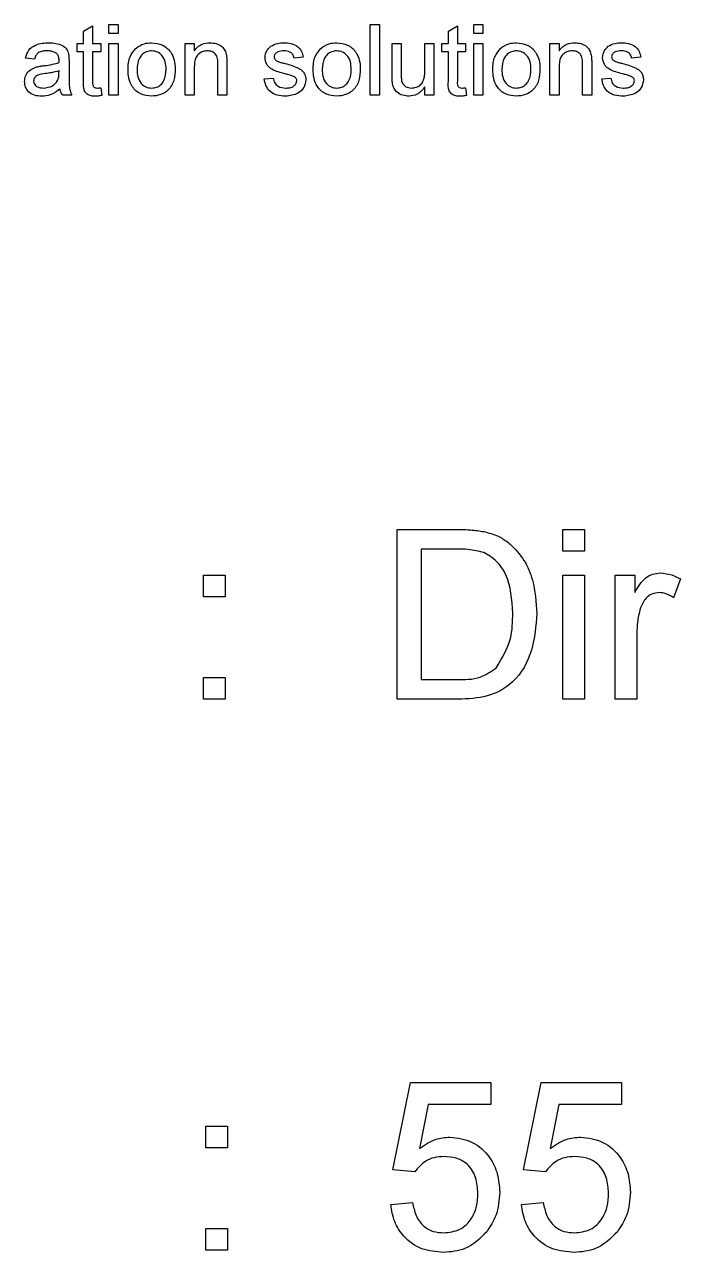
# Model space of a CAD drawing. Extents: x 150 to 4150, y 50 to 2920.
# Drawn here: x 1415.47 to 1439.27, y 2384 to 2428.57 of the extents above; entities that cross this region are included whole.
import ezdxf

# ---------------------------------------------------------------- set-up
doc = ezdxf.new("R2010")
doc.units = 0
doc.header["$LTSCALE"] = 10
doc.linetypes.add('SLD-KATı', pattern=[0])
doc.layers.get('0').update_dxf_attribs({"linetype": 'CONTINUOUS'})

msp = doc.modelspace()

# ---------------------------------------------------------------- linework, layer by layer
at = {"color": 7, "linetype": 'SLD-KATı'}
for p, q in [((1417.612, 2428.332), (1417.941, 2428.519)), ((1417.612, 2427.875), (1417.612, 2428.332)), ((1417.941, 2428.519), (1417.941, 2427.875)), ((1418.534, 2428.567), (1418.863, 2428.567)), ((1418.534, 2428.238), (1418.534, 2428.567)), ((1418.863, 2428.238), (1418.534, 2428.238)), ((1418.863, 2428.567), (1418.863, 2428.238)), ((1428.017, 2428.567), (1428.346, 2428.567)), ((1428.017, 2425.999), (1428.017, 2428.567)), ((1428.346, 2428.567), (1428.346, 2425.999)), ((1430.849, 2428.332), (1431.178, 2428.519)), ((1430.849, 2427.875), (1430.849, 2428.332)), ((1431.178, 2428.519), (1431.178, 2427.875)), ((1431.771, 2428.567), (1432.1, 2428.567)), ((1431.771, 2428.238), (1431.771, 2428.567)), ((1432.1, 2428.238), (1431.771, 2428.238)), ((1432.1, 2428.567), (1432.1, 2428.238)), ((1417.381, 2427.875), (1417.612, 2427.875)), ((1417.381, 2427.579), (1417.381, 2427.875)), ((1417.941, 2427.875), (1418.237, 2427.875)), ((1418.237, 2427.875), (1418.237, 2427.579)), ((1418.534, 2427.875), (1418.863, 2427.875)), ((1418.534, 2425.999), (1418.534, 2427.875)), ((1418.863, 2427.875), (1418.863, 2425.999)), ((1421.3, 2427.875), (1421.629, 2427.875)), ((1421.3, 2425.999), (1421.3, 2427.875)), ((1421.629, 2427.875), (1421.629, 2427.613)), ((1428.807, 2427.875), (1429.136, 2427.875)), ((1428.807, 2426.718), (1428.807, 2427.875)), ((1429.136, 2427.875), (1429.136, 2426.855)), ((1429.992, 2427.875), (1430.322, 2427.875)), ((1429.992, 2426.89), (1429.992, 2427.875)), ((1430.322, 2427.875), (1430.322, 2425.999)), ((1430.618, 2427.875), (1430.849, 2427.875)), ((1430.618, 2427.579), (1430.618, 2427.875)), ((1431.178, 2427.875), (1431.474, 2427.875)), ((1431.474, 2427.875), (1431.474, 2427.579)), ((1431.771, 2427.875), (1432.1, 2427.875)), ((1431.771, 2425.999), (1431.771, 2427.875)), ((1432.1, 2427.875), (1432.1, 2425.999)), ((1434.536, 2427.875), (1434.866, 2427.875)), ((1434.536, 2425.999), (1434.536, 2427.875)), ((1434.866, 2427.875), (1434.866, 2427.613)), ((1415.834, 2427.316), (1415.505, 2427.349)), ((1417.612, 2427.579), (1417.381, 2427.579)), ((1417.612, 2426.526), (1417.612, 2427.579)), ((1417.941, 2427.579), (1417.941, 2426.514)), ((1418.237, 2427.579), (1417.941, 2427.579)), ((1425.58, 2427.381), (1425.251, 2427.349)), ((1430.849, 2427.579), (1430.618, 2427.579)), ((1430.849, 2426.526), (1430.849, 2427.579)), ((1431.178, 2427.579), (1431.178, 2426.514)), ((1431.474, 2427.579), (1431.178, 2427.579)), ((1437.829, 2427.381), (1437.5, 2427.349)), ((1416.721, 2426.792), (1416.723, 2426.888)), ((1417.085, 2427.215), (1417.085, 2426.813)), ((1421.629, 2427.005), (1421.629, 2425.999)), ((1422.485, 2425.999), (1422.485, 2427.119)), ((1422.814, 2427.147), (1422.814, 2425.999)), ((1434.866, 2427.005), (1434.866, 2425.999)), ((1435.722, 2425.999), (1435.722, 2427.119)), ((1436.051, 2427.147), (1436.051, 2425.999)), ((1424.164, 2426.591), (1424.494, 2426.624)), ((1436.413, 2426.591), (1436.743, 2426.624)), ((1417.184, 2425.999), (1416.855, 2425.999)), ((1418.237, 2426.27), (1418.27, 2425.994)), ((1418.863, 2425.999), (1418.534, 2425.999)), ((1421.629, 2425.999), (1421.3, 2425.999)), ((1422.814, 2425.999), (1422.485, 2425.999)), ((1428.346, 2425.999), (1428.017, 2425.999)), ((1429.992, 2425.999), (1429.992, 2426.305)), ((1430.322, 2425.999), (1429.992, 2425.999)), ((1431.474, 2426.27), (1431.507, 2425.994)), ((1432.1, 2425.999), (1431.771, 2425.999)), ((1434.866, 2425.999), (1434.536, 2425.999)), ((1436.051, 2425.999), (1435.722, 2425.999)), ((1428.998, 2410.24), (1431.106, 2410.24)), ((1428.998, 2404.076), (1428.998, 2410.24)), ((1435.004, 2410.24), (1435.794, 2410.24)), ((1435.004, 2409.45), (1435.004, 2410.24)), ((1435.794, 2410.24), (1435.794, 2409.45)), ((1431.117, 2409.529), (1429.867, 2409.529)), ((1429.867, 2409.529), (1429.867, 2404.788)), ((1435.794, 2409.45), (1435.004, 2409.45)), ((1421.965, 2408.581), (1422.755, 2408.581)), ((1421.965, 2407.791), (1421.965, 2408.581)), ((1422.755, 2408.581), (1422.755, 2407.791)), ((1435.004, 2408.581), (1435.794, 2408.581)), ((1435.004, 2404.076), (1435.004, 2408.581)), ((1435.794, 2408.581), (1435.794, 2404.076)), ((1436.9, 2408.581), (1437.612, 2408.581)), ((1436.9, 2404.076), (1436.9, 2408.581)), ((1437.612, 2408.581), (1437.612, 2407.952)), ((1439.271, 2408.449), (1439.024, 2407.764)), ((1422.755, 2407.791), (1421.965, 2407.791)), ((1437.691, 2406.469), (1437.691, 2404.076)), ((1421.965, 2404.867), (1422.755, 2404.867)), ((1421.965, 2404.076), (1421.965, 2404.867)), ((1422.755, 2404.867), (1422.755, 2404.076)), ((1429.867, 2404.788), (1431.138, 2404.788)), ((1422.755, 2404.076), (1421.965, 2404.076)), ((1431.206, 2404.076), (1428.998, 2404.076)), ((1435.794, 2404.076), (1435.004, 2404.076)), ((1437.691, 2404.076), (1436.9, 2404.076)), ((1428.84, 2387), (1429.472, 2390.161)), ((1429.472, 2390.161), (1432.396, 2390.161)), ((1432.396, 2390.161), (1432.396, 2389.371)), ((1433.581, 2387), (1434.214, 2390.161)), ((1434.214, 2390.161), (1437.138, 2390.161)), ((1437.138, 2390.161), (1437.138, 2389.371)), ((1430.118, 2389.371), (1429.804, 2387.775)), ((1432.396, 2389.371), (1430.118, 2389.371)), ((1434.859, 2389.371), (1434.546, 2387.775)), ((1437.138, 2389.371), (1434.859, 2389.371)), ((1422.044, 2388.581), (1422.834, 2388.581)), ((1422.044, 2387.791), (1422.044, 2388.581)), ((1422.834, 2388.581), (1422.834, 2387.791)), ((1422.834, 2387.791), (1422.044, 2387.791)), ((1429.63, 2386.921), (1428.84, 2387)), ((1434.372, 2386.921), (1433.581, 2387)), ((1428.761, 2385.736), (1429.551, 2385.815)), ((1433.502, 2385.736), (1434.293, 2385.815)), ((1422.044, 2384.867), (1422.834, 2384.867)), ((1422.044, 2384.076), (1422.044, 2384.867)), ((1422.834, 2384.867), (1422.834, 2384.076)), ((1422.834, 2384.076), (1422.044, 2384.076))]:
    msp.add_line(p, q, dxfattribs=at)
for points, knots in [([(1415.505, 2427.349), (1415.535, 2427.451), (1415.595, 2427.654), (1415.92, 2427.882), (1416.19, 2427.898), (1416.355, 2427.908)], [0, 0, 0, 0, 0.280438, 0.559311, 1, 1, 1, 1]), ([(1416.355, 2427.908), (1416.527, 2427.899), (1416.766, 2427.886), (1417.012, 2427.69), (1417.05, 2427.561), (1417.069, 2427.497)], [0, 0, 0, 0, 0.559269, 0.779241, 1, 1, 1, 1]), ([(1419.225, 2426.937), (1419.233, 2427.098), (1419.246, 2427.386), (1419.428, 2427.605), (1419.508, 2427.702)], [0, 0, 0, 0, 0.560989, 1, 1, 1, 1]), ([(1419.508, 2427.702), (1419.605, 2427.77), (1419.779, 2427.89), (1419.99, 2427.903), (1420.082, 2427.908)], [0, 0, 0, 0, 0.559028, 1, 1, 1, 1]), ([(1420.082, 2427.908), (1420.217, 2427.894), (1420.487, 2427.864), (1420.78, 2427.601), (1420.921, 2427.28), (1420.932, 2427.069), (1420.938, 2426.963)], [0, 0, 0, 0, 0.279555, 0.558593, 0.778995, 1, 1, 1, 1]), ([(1421.629, 2427.613), (1421.668, 2427.663), (1421.745, 2427.762), (1421.939, 2427.884), (1422.102, 2427.899), (1422.201, 2427.908)], [0, 0, 0, 0, 0.280598, 0.560816, 1, 1, 1, 1]), ([(1422.201, 2427.908), (1422.277, 2427.902), (1422.43, 2427.889), (1422.628, 2427.791), (1422.751, 2427.63), (1422.782, 2427.513), (1422.797, 2427.454)], [0, 0, 0, 0, 0.280221, 0.559933, 0.779574, 1, 1, 1, 1]), ([(1424.197, 2427.364), (1424.21, 2427.455), (1424.232, 2427.617), (1424.351, 2427.728), (1424.404, 2427.777)], [0, 0, 0, 0, 0.558997, 1, 1, 1, 1]), ([(1424.404, 2427.777), (1424.484, 2427.82), (1424.629, 2427.897), (1424.791, 2427.905), (1424.863, 2427.908)], [0, 0, 0, 0, 0.5589168, 1, 1, 1, 1]), ([(1424.863, 2427.908), (1424.955, 2427.903), (1425.139, 2427.892), (1425.386, 2427.791), (1425.537, 2427.596), (1425.566, 2427.453), (1425.58, 2427.381)], [0, 0, 0, 0, 0.280731, 0.560408, 0.779447, 1, 1, 1, 1]), ([(1425.942, 2426.937), (1425.95, 2427.098), (1425.963, 2427.386), (1426.145, 2427.605), (1426.225, 2427.702)], [0, 0, 0, 0, 0.560981, 1, 1, 1, 1]), ([(1426.225, 2427.702), (1426.322, 2427.77), (1426.496, 2427.89), (1426.707, 2427.903), (1426.8, 2427.908)], [0, 0, 0, 0, 0.559028, 1, 1, 1, 1]), ([(1426.8, 2427.908), (1426.935, 2427.894), (1427.204, 2427.864), (1427.498, 2427.601), (1427.638, 2427.28), (1427.649, 2427.069), (1427.655, 2426.963)], [0, 0, 0, 0, 0.279555, 0.558593, 0.778995, 1, 1, 1, 1]), ([(1432.462, 2426.937), (1432.469, 2427.098), (1432.483, 2427.386), (1432.665, 2427.605), (1432.744, 2427.702)], [0, 0, 0, 0, 0.560981, 1, 1, 1, 1]), ([(1432.744, 2427.702), (1432.842, 2427.77), (1433.016, 2427.89), (1433.226, 2427.903), (1433.319, 2427.908)], [0, 0, 0, 0, 0.559028, 1, 1, 1, 1]), ([(1433.319, 2427.908), (1433.454, 2427.894), (1433.724, 2427.864), (1434.017, 2427.601), (1434.158, 2427.28), (1434.169, 2427.069), (1434.174, 2426.963)], [0, 0, 0, 0, 0.279557, 0.558591, 0.778994, 1, 1, 1, 1]), ([(1434.866, 2427.613), (1434.904, 2427.663), (1434.981, 2427.762), (1435.176, 2427.884), (1435.338, 2427.899), (1435.437, 2427.908)], [0, 0, 0, 0, 0.280585, 0.560822, 1, 1, 1, 1]), ([(1435.437, 2427.908), (1435.514, 2427.902), (1435.667, 2427.889), (1435.865, 2427.791), (1435.988, 2427.63), (1436.019, 2427.513), (1436.034, 2427.454)], [0, 0, 0, 0, 0.280213, 0.55993, 0.779567, 1, 1, 1, 1]), ([(1436.446, 2427.364), (1436.459, 2427.455), (1436.481, 2427.617), (1436.6, 2427.728), (1436.653, 2427.777)], [0, 0, 0, 0, 0.559009, 1, 1, 1, 1]), ([(1436.653, 2427.777), (1436.733, 2427.82), (1436.877, 2427.897), (1437.04, 2427.905), (1437.112, 2427.908)], [0, 0, 0, 0, 0.558927, 1, 1, 1, 1]), ([(1437.112, 2427.908), (1437.204, 2427.903), (1437.388, 2427.892), (1437.635, 2427.791), (1437.786, 2427.596), (1437.815, 2427.453), (1437.829, 2427.381)], [0, 0, 0, 0, 0.280738, 0.560412, 0.779449, 1, 1, 1, 1]), ([(1416.296, 2427.612), (1416.24, 2427.61), (1416.128, 2427.607), (1415.972, 2427.557), (1415.877, 2427.441), (1415.848, 2427.358), (1415.834, 2427.316)], [0, 0, 0, 0, 0.280868, 0.559744, 0.779512, 1, 1, 1, 1]), ([(1416.638, 2427.513), (1416.579, 2427.547), (1416.472, 2427.608), (1416.35, 2427.611), (1416.296, 2427.612)], [0, 0, 0, 0, 0.557877, 1, 1, 1, 1]), ([(1416.723, 2427.261), (1416.722, 2427.313), (1416.72, 2427.407), (1416.663, 2427.48), (1416.638, 2427.513)], [0, 0, 0, 0, 0.561764, 1, 1, 1, 1]), ([(1416.721, 2427.184), (1416.722, 2427.198), (1416.722, 2427.224), (1416.723, 2427.249), (1416.723, 2427.261)], [0, 0, 0, 0, 0.55976, 1, 1, 1, 1]), ([(1417.069, 2427.497), (1417.075, 2427.444), (1417.085, 2427.351), (1417.085, 2427.257), (1417.085, 2427.215)], [0, 0, 0, 0, 0.5596917, 1, 1, 1, 1]), ([(1420.082, 2427.612), (1420.022, 2427.607), (1419.901, 2427.596), (1419.744, 2427.499), (1419.578, 2427.29), (1419.564, 2427.083), (1419.555, 2426.938)], [0, 0, 0, 0, 0.187117, 0.374015, 0.561042, 1, 1, 1, 1]), ([(1420.608, 2426.948), (1420.604, 2427.037), (1420.596, 2427.216), (1420.48, 2427.443), (1420.293, 2427.589), (1420.153, 2427.604), (1420.082, 2427.612)], [0, 0, 0, 0, 0.281072, 0.560323, 0.780176, 1, 1, 1, 1]), ([(1422.109, 2427.612), (1422.054, 2427.607), (1421.944, 2427.598), (1421.795, 2427.519), (1421.637, 2427.33), (1421.632, 2427.139), (1421.629, 2427.005)], [0, 0, 0, 0, 0.187272, 0.374378, 0.560511, 1, 1, 1, 1]), ([(1422.485, 2427.119), (1422.485, 2427.186), (1422.484, 2427.318), (1422.416, 2427.5), (1422.266, 2427.598), (1422.161, 2427.607), (1422.109, 2427.612)], [0, 0, 0, 0, 0.281716, 0.559774, 0.7796, 1, 1, 1, 1]), ([(1422.797, 2427.454), (1422.803, 2427.397), (1422.814, 2427.295), (1422.814, 2427.192), (1422.814, 2427.147)], [0, 0, 0, 0, 0.559849, 1, 1, 1, 1]), ([(1424.928, 2426.777), (1424.761, 2426.819), (1424.552, 2426.873), (1424.339, 2427.016), (1424.228, 2427.15), (1424.21, 2427.278), (1424.197, 2427.364)], [0, 0, 0, 0, 0.501349, 0.626597, 0.751832, 1, 1, 1, 1]), ([(1424.887, 2427.612), (1424.807, 2427.61), (1424.688, 2427.607), (1424.574, 2427.524), (1424.532, 2427.456), (1424.528, 2427.417), (1424.527, 2427.397)], [0, 0, 0, 0, 0.499772, 0.749156, 0.874606, 1, 1, 1, 1]), ([(1424.527, 2427.397), (1424.529, 2427.377), (1424.532, 2427.342), (1424.552, 2427.312), (1424.561, 2427.299)], [0, 0, 0, 0, 0.559397, 1, 1, 1, 1]), ([(1424.561, 2427.299), (1424.579, 2427.281), (1424.61, 2427.25), (1424.652, 2427.232), (1424.67, 2427.224)], [0, 0, 0, 0, 0.559123, 1, 1, 1, 1]), ([(1425.251, 2427.349), (1425.239, 2427.394), (1425.216, 2427.485), (1425.082, 2427.598), (1424.961, 2427.607), (1424.887, 2427.612)], [0, 0, 0, 0, 0.280361, 0.560242, 1, 1, 1, 1]), ([(1426.8, 2427.612), (1426.739, 2427.607), (1426.619, 2427.596), (1426.461, 2427.499), (1426.295, 2427.29), (1426.281, 2427.083), (1426.272, 2426.938)], [0, 0, 0, 0, 0.187117, 0.374015, 0.561042, 1, 1, 1, 1]), ([(1427.325, 2426.948), (1427.321, 2427.037), (1427.313, 2427.216), (1427.198, 2427.443), (1427.01, 2427.589), (1426.87, 2427.604), (1426.8, 2427.612)], [0, 0, 0, 0, 0.281072, 0.560323, 0.780176, 1, 1, 1, 1]), ([(1433.319, 2427.612), (1433.259, 2427.607), (1433.138, 2427.596), (1432.981, 2427.499), (1432.814, 2427.29), (1432.801, 2427.083), (1432.791, 2426.938)], [0, 0, 0, 0, 0.187125, 0.37403, 0.561043, 1, 1, 1, 1]), ([(1433.845, 2426.948), (1433.841, 2427.037), (1433.833, 2427.216), (1433.717, 2427.443), (1433.53, 2427.589), (1433.389, 2427.604), (1433.319, 2427.612)], [0, 0, 0, 0, 0.281074, 0.560322, 0.780175, 1, 1, 1, 1]), ([(1435.346, 2427.612), (1435.291, 2427.607), (1435.181, 2427.598), (1435.031, 2427.519), (1434.874, 2427.33), (1434.869, 2427.139), (1434.866, 2427.005)], [0, 0, 0, 0, 0.187273, 0.374372, 0.560506, 1, 1, 1, 1]), ([(1435.722, 2427.119), (1435.721, 2427.186), (1435.72, 2427.318), (1435.653, 2427.5), (1435.502, 2427.598), (1435.398, 2427.607), (1435.346, 2427.612)], [0, 0, 0, 0, 0.281714, 0.559764, 0.779589, 1, 1, 1, 1]), ([(1436.034, 2427.454), (1436.04, 2427.397), (1436.051, 2427.295), (1436.051, 2427.192), (1436.051, 2427.147)], [0, 0, 0, 0, 0.559851, 1, 1, 1, 1]), ([(1437.177, 2426.777), (1437.01, 2426.819), (1436.801, 2426.873), (1436.588, 2427.016), (1436.477, 2427.15), (1436.459, 2427.278), (1436.446, 2427.364)], [0, 0, 0, 0, 0.501338, 0.626593, 0.751833, 1, 1, 1, 1]), ([(1437.136, 2427.612), (1437.056, 2427.61), (1436.937, 2427.607), (1436.823, 2427.524), (1436.781, 2427.456), (1436.777, 2427.417), (1436.775, 2427.397)], [0, 0, 0, 0, 0.499797, 0.749153, 0.874604, 1, 1, 1, 1]), ([(1436.775, 2427.397), (1436.777, 2427.377), (1436.781, 2427.342), (1436.801, 2427.312), (1436.81, 2427.299)], [0, 0, 0, 0, 0.559358, 1, 1, 1, 1]), ([(1436.81, 2427.299), (1436.828, 2427.281), (1436.859, 2427.25), (1436.9, 2427.232), (1436.919, 2427.224)], [0, 0, 0, 0, 0.559123, 1, 1, 1, 1]), ([(1437.5, 2427.349), (1437.488, 2427.394), (1437.465, 2427.485), (1437.331, 2427.598), (1437.21, 2427.607), (1437.136, 2427.612)], [0, 0, 0, 0, 0.2803599, 0.5602254, 1, 1, 1, 1]), ([(1415.472, 2426.496), (1415.479, 2426.565), (1415.493, 2426.704), (1415.637, 2426.919), (1415.805, 2426.987), (1415.908, 2427.029)], [0, 0, 0, 0, 0.280458, 0.560955, 1, 1, 1, 1]), ([(1415.908, 2427.029), (1415.958, 2427.04), (1416.048, 2427.059), (1416.139, 2427.071), (1416.179, 2427.076)], [0, 0, 0, 0, 0.559932, 1, 1, 1, 1]), ([(1416.179, 2427.076), (1416.281, 2427.089), (1416.465, 2427.112), (1416.643, 2427.162), (1416.721, 2427.184)], [0, 0, 0, 0, 0.560175, 1, 1, 1, 1]), ([(1416.723, 2426.888), (1416.632, 2426.862), (1416.469, 2426.816), (1416.301, 2426.795), (1416.227, 2426.785)], [0, 0, 0, 0, 0.559776, 1, 1, 1, 1]), ([(1417.085, 2426.813), (1417.085, 2426.72), (1417.086, 2426.565), (1417.093, 2426.35), (1417.114, 2426.167), (1417.161, 2426.055), (1417.184, 2425.999)], [0, 0, 0, 0, 0.340202, 0.560345, 0.78015, 1, 1, 1, 1]), ([(1420.082, 2425.966), (1419.945, 2425.98), (1419.67, 2426.009), (1419.371, 2426.282), (1419.241, 2426.614), (1419.231, 2426.829), (1419.225, 2426.937)], [0, 0, 0, 0, 0.279607, 0.558368, 0.778861, 1, 1, 1, 1]), ([(1419.555, 2426.938), (1419.559, 2426.847), (1419.566, 2426.667), (1419.677, 2426.432), (1419.869, 2426.285), (1420.011, 2426.27), (1420.082, 2426.262)], [0, 0, 0, 0, 0.281072, 0.560399, 0.780147, 1, 1, 1, 1]), ([(1420.938, 2426.963), (1420.933, 2426.823), (1420.924, 2426.545), (1420.723, 2426.193), (1420.41, 2425.998), (1420.192, 2425.977), (1420.082, 2425.966)], [0, 0, 0, 0, 0.281045, 0.559523, 0.7796, 1, 1, 1, 1]), ([(1420.082, 2426.262), (1420.143, 2426.267), (1420.265, 2426.278), (1420.422, 2426.38), (1420.587, 2426.592), (1420.6, 2426.801), (1420.608, 2426.948)], [0, 0, 0, 0, 0.187034, 0.373931, 0.560971, 1, 1, 1, 1]), ([(1424.67, 2427.224), (1424.716, 2427.21), (1424.799, 2427.185), (1424.882, 2427.162), (1424.919, 2427.152)], [0, 0, 0, 0, 0.559965, 1, 1, 1, 1]), ([(1424.919, 2427.152), (1425.09, 2427.108), (1425.303, 2427.053), (1425.528, 2426.915), (1425.617, 2426.816), (1425.671, 2426.694), (1425.676, 2426.606), (1425.679, 2426.562)], [0, 0, 0, 0, 0.500469, 0.625415, 0.750297, 0.875084, 1, 1, 1, 1]), ([(1426.8, 2425.966), (1426.662, 2425.98), (1426.387, 2426.009), (1426.088, 2426.282), (1425.958, 2426.614), (1425.948, 2426.829), (1425.942, 2426.937)], [0, 0, 0, 0, 0.279607, 0.558368, 0.778861, 1, 1, 1, 1]), ([(1426.272, 2426.938), (1426.276, 2426.847), (1426.284, 2426.667), (1426.394, 2426.432), (1426.586, 2426.285), (1426.728, 2426.27), (1426.8, 2426.262)], [0, 0, 0, 0, 0.281072, 0.560399, 0.780147, 1, 1, 1, 1]), ([(1427.655, 2426.963), (1427.65, 2426.823), (1427.641, 2426.545), (1427.44, 2426.193), (1427.127, 2425.998), (1426.909, 2425.977), (1426.8, 2425.966)], [0, 0, 0, 0, 0.281045, 0.559523, 0.7796, 1, 1, 1, 1]), ([(1426.8, 2426.262), (1426.861, 2426.267), (1426.982, 2426.278), (1427.139, 2426.38), (1427.304, 2426.592), (1427.317, 2426.801), (1427.325, 2426.948)], [0, 0, 0, 0, 0.187034, 0.373931, 0.560971, 1, 1, 1, 1]), ([(1429.136, 2426.855), (1429.136, 2426.793), (1429.136, 2426.683), (1429.149, 2426.573), (1429.155, 2426.525)], [0, 0, 0, 0, 0.560196, 1, 1, 1, 1]), ([(1429.51, 2426.262), (1429.567, 2426.268), (1429.679, 2426.279), (1429.83, 2426.362), (1429.989, 2426.558), (1429.991, 2426.753), (1429.992, 2426.89)], [0, 0, 0, 0, 0.1871118, 0.3742314, 0.5608085, 1, 1, 1, 1]), ([(1433.319, 2425.966), (1433.181, 2425.98), (1432.906, 2426.009), (1432.607, 2426.282), (1432.478, 2426.614), (1432.467, 2426.829), (1432.462, 2426.937)], [0, 0, 0, 0, 0.279612, 0.558371, 0.778863, 1, 1, 1, 1]), ([(1432.791, 2426.938), (1432.795, 2426.847), (1432.803, 2426.667), (1432.914, 2426.432), (1433.106, 2426.285), (1433.248, 2426.27), (1433.319, 2426.262)], [0, 0, 0, 0, 0.28107, 0.560395, 0.780148, 1, 1, 1, 1]), ([(1434.174, 2426.963), (1434.17, 2426.823), (1434.16, 2426.545), (1433.96, 2426.193), (1433.647, 2425.998), (1433.428, 2425.977), (1433.319, 2425.966)], [0, 0, 0, 0, 0.281047, 0.559527, 0.779611, 1, 1, 1, 1]), ([(1433.319, 2426.262), (1433.38, 2426.267), (1433.502, 2426.278), (1433.659, 2426.38), (1433.824, 2426.592), (1433.836, 2426.801), (1433.845, 2426.948)], [0, 0, 0, 0, 0.187025, 0.373932, 0.560967, 1, 1, 1, 1]), ([(1436.919, 2427.224), (1436.965, 2427.21), (1437.047, 2427.185), (1437.131, 2427.162), (1437.168, 2427.152)], [0, 0, 0, 0, 0.5599995, 1, 1, 1, 1]), ([(1437.168, 2427.152), (1437.338, 2427.108), (1437.552, 2427.053), (1437.777, 2426.915), (1437.866, 2426.816), (1437.92, 2426.694), (1437.925, 2426.606), (1437.928, 2426.562)], [0, 0, 0, 0, 0.500459, 0.625419, 0.750295, 0.875086, 1, 1, 1, 1]), ([(1416.086, 2425.966), (1416, 2425.971), (1415.829, 2425.98), (1415.616, 2426.105), (1415.489, 2426.294), (1415.477, 2426.429), (1415.472, 2426.496)], [0, 0, 0, 0, 0.280821, 0.559678, 0.779651, 1, 1, 1, 1]), ([(1416.227, 2426.785), (1416.134, 2426.775), (1416.016, 2426.763), (1415.892, 2426.697), (1415.842, 2426.647), (1415.808, 2426.584), (1415.803, 2426.538), (1415.801, 2426.515)], [0, 0, 0, 0, 0.500268, 0.625282, 0.750211, 0.875099, 1, 1, 1, 1]), ([(1415.801, 2426.515), (1415.804, 2426.484), (1415.811, 2426.422), (1415.87, 2426.347), (1415.983, 2426.273), (1416.088, 2426.266), (1416.161, 2426.262)], [0, 0, 0, 0, 0.18651, 0.373421, 0.56059, 1, 1, 1, 1]), ([(1416.161, 2426.262), (1416.277, 2426.276), (1416.484, 2426.302), (1416.615, 2426.461), (1416.672, 2426.532)], [0, 0, 0, 0, 0.559807, 1, 1, 1, 1]), ([(1416.672, 2426.532), (1416.689, 2426.579), (1416.72, 2426.663), (1416.721, 2426.752), (1416.721, 2426.792)], [0, 0, 0, 0, 0.5591945, 1, 1, 1, 1]), ([(1418.038, 2425.966), (1417.987, 2425.967), (1417.883, 2425.971), (1417.735, 2426.031), (1417.593, 2426.219), (1417.604, 2426.399), (1417.612, 2426.526)], [0, 0, 0, 0, 0.1874428, 0.3738555, 0.5594378, 1, 1, 1, 1]), ([(1417.941, 2426.514), (1417.937, 2426.452), (1417.932, 2426.375), (1417.983, 2426.3), (1418.033, 2426.265), (1418.078, 2426.263), (1418.108, 2426.262)], [0, 0, 0, 0, 0.499637, 0.625106, 0.750349, 1, 1, 1, 1]), ([(1424.944, 2425.966), (1424.84, 2425.97), (1424.632, 2425.98), (1424.367, 2426.123), (1424.218, 2426.352), (1424.182, 2426.511), (1424.164, 2426.591)], [0, 0, 0, 0, 0.2807362, 0.5592871, 0.7793122, 1, 1, 1, 1]), ([(1424.494, 2426.624), (1424.507, 2426.565), (1424.533, 2426.447), (1424.693, 2426.283), (1424.851, 2426.27), (1424.947, 2426.262)], [0, 0, 0, 0, 0.28128, 0.561072, 1, 1, 1, 1]), ([(1425.237, 2426.681), (1425.18, 2426.702), (1425.079, 2426.739), (1424.974, 2426.765), (1424.928, 2426.777)], [0, 0, 0, 0, 0.559742, 1, 1, 1, 1]), ([(1425.679, 2426.562), (1425.663, 2426.464), (1425.631, 2426.267), (1425.356, 2426.01), (1425.1, 2425.983), (1424.944, 2425.966)], [0, 0, 0, 0, 0.27996, 0.560036, 1, 1, 1, 1]), ([(1424.947, 2426.262), (1424.998, 2426.264), (1425.098, 2426.267), (1425.232, 2426.317), (1425.329, 2426.411), (1425.343, 2426.49), (1425.35, 2426.529)], [0, 0, 0, 0, 0.281168, 0.560912, 0.781125, 1, 1, 1, 1]), ([(1425.35, 2426.529), (1425.348, 2426.548), (1425.344, 2426.585), (1425.304, 2426.642), (1425.263, 2426.666), (1425.237, 2426.681)], [0, 0, 0, 0, 0.279544, 0.559665, 1, 1, 1, 1]), ([(1428.826, 2426.423), (1428.819, 2426.478), (1428.807, 2426.576), (1428.807, 2426.675), (1428.807, 2426.718)], [0, 0, 0, 0, 0.5599229, 1, 1, 1, 1]), ([(1429.422, 2425.966), (1429.345, 2425.973), (1429.192, 2425.986), (1428.996, 2426.088), (1428.871, 2426.247), (1428.841, 2426.364), (1428.826, 2426.423)], [0, 0, 0, 0, 0.280292, 0.560179, 0.779643, 1, 1, 1, 1]), ([(1429.155, 2426.525), (1429.17, 2426.483), (1429.199, 2426.398), (1429.323, 2426.284), (1429.439, 2426.27), (1429.51, 2426.262)], [0, 0, 0, 0, 0.280757, 0.5612, 1, 1, 1, 1]), ([(1431.275, 2425.966), (1431.223, 2425.967), (1431.12, 2425.971), (1430.972, 2426.031), (1430.829, 2426.219), (1430.841, 2426.399), (1430.849, 2426.526)], [0, 0, 0, 0, 0.1874423, 0.3738443, 0.5594401, 1, 1, 1, 1]), ([(1431.178, 2426.514), (1431.174, 2426.452), (1431.168, 2426.375), (1431.22, 2426.3), (1431.269, 2426.265), (1431.315, 2426.263), (1431.345, 2426.262)], [0, 0, 0, 0, 0.49964, 0.625125, 0.750347, 1, 1, 1, 1]), ([(1437.193, 2425.966), (1437.089, 2425.97), (1436.881, 2425.98), (1436.615, 2426.123), (1436.467, 2426.352), (1436.431, 2426.511), (1436.413, 2426.591)], [0, 0, 0, 0, 0.2807414, 0.5592966, 0.7793146, 1, 1, 1, 1]), ([(1436.743, 2426.624), (1436.756, 2426.565), (1436.782, 2426.447), (1436.942, 2426.283), (1437.1, 2426.27), (1437.196, 2426.262)], [0, 0, 0, 0, 0.281286, 0.561069, 1, 1, 1, 1]), ([(1437.486, 2426.681), (1437.429, 2426.702), (1437.328, 2426.739), (1437.223, 2426.765), (1437.177, 2426.777)], [0, 0, 0, 0, 0.559781, 1, 1, 1, 1]), ([(1437.928, 2426.562), (1437.912, 2426.464), (1437.88, 2426.267), (1437.605, 2426.01), (1437.349, 2425.983), (1437.193, 2425.966)], [0, 0, 0, 0, 0.279962, 0.560033, 1, 1, 1, 1]), ([(1437.196, 2426.262), (1437.247, 2426.264), (1437.347, 2426.267), (1437.481, 2426.317), (1437.578, 2426.411), (1437.592, 2426.49), (1437.599, 2426.529)], [0, 0, 0, 0, 0.281178, 0.560931, 0.781125, 1, 1, 1, 1]), ([(1437.599, 2426.529), (1437.597, 2426.548), (1437.593, 2426.585), (1437.553, 2426.642), (1437.511, 2426.666), (1437.486, 2426.681)], [0, 0, 0, 0, 0.279561, 0.55969, 1, 1, 1, 1]), ([(1416.756, 2426.229), (1416.643, 2426.145), (1416.443, 2425.996), (1416.195, 2425.975), (1416.086, 2425.966)], [0, 0, 0, 0, 0.559941, 1, 1, 1, 1]), ([(1416.855, 2425.999), (1416.828, 2426.038), (1416.782, 2426.11), (1416.764, 2426.193), (1416.756, 2426.229)], [0, 0, 0, 0, 0.559806, 1, 1, 1, 1]), ([(1418.27, 2425.994), (1418.227, 2425.985), (1418.151, 2425.97), (1418.073, 2425.967), (1418.038, 2425.966)], [0, 0, 0, 0, 0.560049, 1, 1, 1, 1]), ([(1418.108, 2426.262), (1418.133, 2426.263), (1418.176, 2426.264), (1418.219, 2426.268), (1418.237, 2426.27)], [0, 0, 0, 0, 0.559984, 1, 1, 1, 1]), ([(1429.992, 2426.305), (1429.91, 2426.198), (1429.763, 2426.007), (1429.526, 2425.978), (1429.422, 2425.966)], [0, 0, 0, 0, 0.559439, 1, 1, 1, 1]), ([(1431.507, 2425.994), (1431.464, 2425.985), (1431.388, 2425.97), (1431.309, 2425.967), (1431.275, 2425.966)], [0, 0, 0, 0, 0.560089, 1, 1, 1, 1]), ([(1431.345, 2426.262), (1431.369, 2426.263), (1431.412, 2426.264), (1431.455, 2426.268), (1431.474, 2426.27)], [0, 0, 0, 0, 0.559975, 1, 1, 1, 1]), ([(1431.106, 2410.24), (1431.31, 2410.24), (1431.676, 2410.238), (1432.036, 2410.178), (1432.195, 2410.151)], [0, 0, 0, 0, 0.560173, 1, 1, 1, 1]), ([(1432.195, 2410.151), (1432.377, 2410.099), (1432.704, 2410.006), (1432.973, 2409.801), (1433.091, 2409.711)], [0, 0, 0, 0, 0.55983, 1, 1, 1, 1]), ([(1432.136, 2409.402), (1431.948, 2409.448), (1431.613, 2409.53), (1431.269, 2409.529), (1431.117, 2409.529)], [0, 0, 0, 0, 0.5592502, 1, 1, 1, 1]), ([(1433.091, 2409.711), (1433.272, 2409.523), (1433.635, 2409.147), (1433.987, 2408.268), (1434.029, 2407.6), (1434.056, 2407.192)], [0, 0, 0, 0, 0.279769, 0.559912, 1, 1, 1, 1]), ([(1433.186, 2407.205), (1433.159, 2407.694), (1433.12, 2408.376), (1432.628, 2409.112), (1432.299, 2409.306), (1432.136, 2409.402)], [0, 0, 0, 0, 0.559148, 0.780036, 1, 1, 1, 1]), ([(1437.612, 2407.952), (1437.73, 2408.153), (1437.895, 2408.433), (1438.262, 2408.636), (1438.442, 2408.652), (1438.532, 2408.66)], [0, 0, 0, 0, 0.559603, 0.779775, 1, 1, 1, 1]), ([(1438.532, 2408.66), (1438.677, 2408.646), (1438.937, 2408.621), (1439.169, 2408.501), (1439.271, 2408.449)], [0, 0, 0, 0, 0.559532, 1, 1, 1, 1]), ([(1438.501, 2407.949), (1438.411, 2407.938), (1438.231, 2407.916), (1437.961, 2407.718), (1437.869, 2407.503), (1437.813, 2407.372)], [0, 0, 0, 0, 0.280315, 0.560907, 1, 1, 1, 1]), ([(1439.024, 2407.764), (1438.934, 2407.821), (1438.773, 2407.923), (1438.584, 2407.941), (1438.501, 2407.949)], [0, 0, 0, 0, 0.56013, 1, 1, 1, 1]), ([(1432.594, 2405.224), (1432.8, 2405.565), (1433.17, 2406.178), (1433.181, 2406.89), (1433.186, 2407.205)], [0, 0, 0, 0, 0.55746, 1, 1, 1, 1]), ([(1437.813, 2407.372), (1437.773, 2407.206), (1437.701, 2406.909), (1437.694, 2406.604), (1437.691, 2406.469)], [0, 0, 0, 0, 0.559885, 1, 1, 1, 1]), ([(1434.056, 2407.192), (1434.025, 2406.742), (1433.963, 2405.844), (1433.335, 2404.685), (1432.27, 2404.12), (1431.562, 2404.091), (1431.206, 2404.076)], [0, 0, 0, 0, 0.280839, 0.559949, 0.779068, 1, 1, 1, 1]), ([(1431.138, 2404.788), (1431.437, 2404.788), (1431.97, 2404.789), (1432.404, 2405.091), (1432.594, 2405.224)], [0, 0, 0, 0, 0.5618649, 1, 1, 1, 1]), ([(1429.804, 2387.775), (1429.991, 2387.903), (1430.325, 2388.132), (1430.727, 2388.169), (1430.903, 2388.186)], [0, 0, 0, 0, 0.55994, 1, 1, 1, 1]), ([(1430.903, 2388.186), (1431.185, 2388.149), (1431.75, 2388.076), (1432.347, 2387.512), (1432.669, 2386.855), (1432.698, 2386.412), (1432.712, 2386.19)], [0, 0, 0, 0, 0.2791657, 0.5587924, 0.7791675, 1, 1, 1, 1]), ([(1434.546, 2387.775), (1434.733, 2387.903), (1435.067, 2388.132), (1435.468, 2388.169), (1435.645, 2388.186)], [0, 0, 0, 0, 0.559948, 1, 1, 1, 1]), ([(1435.645, 2388.186), (1435.927, 2388.149), (1436.492, 2388.076), (1437.089, 2387.512), (1437.411, 2386.855), (1437.439, 2386.412), (1437.454, 2386.19)], [0, 0, 0, 0, 0.279163, 0.558792, 0.779167, 1, 1, 1, 1]), ([(1430.685, 2387.475), (1430.568, 2387.469), (1430.336, 2387.457), (1429.941, 2387.295), (1429.748, 2387.063), (1429.63, 2386.921)], [0, 0, 0, 0, 0.280918, 0.561144, 1, 1, 1, 1]), ([(1431.922, 2386.143), (1431.909, 2386.337), (1431.885, 2386.723), (1431.592, 2387.206), (1431.14, 2387.448), (1430.837, 2387.466), (1430.685, 2387.475)], [0, 0, 0, 0, 0.280642, 0.5596, 0.779288, 1, 1, 1, 1]), ([(1435.426, 2387.475), (1435.31, 2387.469), (1435.077, 2387.457), (1434.683, 2387.295), (1434.49, 2387.063), (1434.372, 2386.921)], [0, 0, 0, 0, 0.280919, 0.561138, 1, 1, 1, 1]), ([(1436.663, 2386.143), (1436.651, 2386.337), (1436.626, 2386.723), (1436.334, 2387.206), (1435.882, 2387.448), (1435.578, 2387.466), (1435.426, 2387.475)], [0, 0, 0, 0, 0.280642, 0.5596, 0.779288, 1, 1, 1, 1]), ([(1429.551, 2385.815), (1429.584, 2385.654), (1429.649, 2385.334), (1429.915, 2384.944), (1430.294, 2384.735), (1430.552, 2384.717), (1430.681, 2384.709)], [0, 0, 0, 0, 0.280711, 0.55991, 0.779623, 1, 1, 1, 1]), ([(1430.681, 2384.709), (1430.883, 2384.73), (1431.287, 2384.772), (1431.704, 2385.19), (1431.897, 2385.672), (1431.913, 2385.986), (1431.922, 2386.143)], [0, 0, 0, 0, 0.279537, 0.558256, 0.778859, 1, 1, 1, 1]), ([(1432.712, 2386.19), (1432.691, 2385.898), (1432.652, 2385.375), (1432.366, 2384.938), (1432.24, 2384.746)], [0, 0, 0, 0, 0.559723, 1, 1, 1, 1]), ([(1434.293, 2385.815), (1434.325, 2385.654), (1434.391, 2385.334), (1434.656, 2384.944), (1435.036, 2384.735), (1435.294, 2384.717), (1435.422, 2384.709)], [0, 0, 0, 0, 0.280709, 0.55991, 0.779618, 1, 1, 1, 1]), ([(1435.422, 2384.709), (1435.625, 2384.73), (1436.029, 2384.772), (1436.446, 2385.19), (1436.638, 2385.672), (1436.655, 2385.986), (1436.663, 2386.143)], [0, 0, 0, 0, 0.279537, 0.558256, 0.778859, 1, 1, 1, 1]), ([(1437.454, 2386.19), (1437.432, 2385.898), (1437.393, 2385.375), (1437.108, 2384.938), (1436.982, 2384.746)], [0, 0, 0, 0, 0.559723, 1, 1, 1, 1]), ([(1430.676, 2383.997), (1430.406, 2384.02), (1429.868, 2384.064), (1429.236, 2384.516), (1428.862, 2385.109), (1428.795, 2385.527), (1428.761, 2385.736)], [0, 0, 0, 0, 0.280064, 0.559245, 0.779432, 1, 1, 1, 1]), ([(1435.418, 2383.997), (1435.148, 2384.02), (1434.609, 2384.064), (1433.977, 2384.516), (1433.603, 2385.109), (1433.536, 2385.527), (1433.502, 2385.736)], [0, 0, 0, 0, 0.2800668, 0.5592473, 0.7794322, 1, 1, 1, 1]), ([(1432.24, 2384.746), (1431.996, 2384.502), (1431.557, 2384.066), (1430.946, 2384.018), (1430.676, 2383.997)], [0, 0, 0, 0, 0.558489, 1, 1, 1, 1]), ([(1436.982, 2384.746), (1436.737, 2384.502), (1436.298, 2384.066), (1435.687, 2384.018), (1435.418, 2383.997)], [0, 0, 0, 0, 0.558489, 1, 1, 1, 1])]:
    msp.add_open_spline(points, degree=3, knots=knots, dxfattribs=at)

doc.saveas('drawing.dxf')
